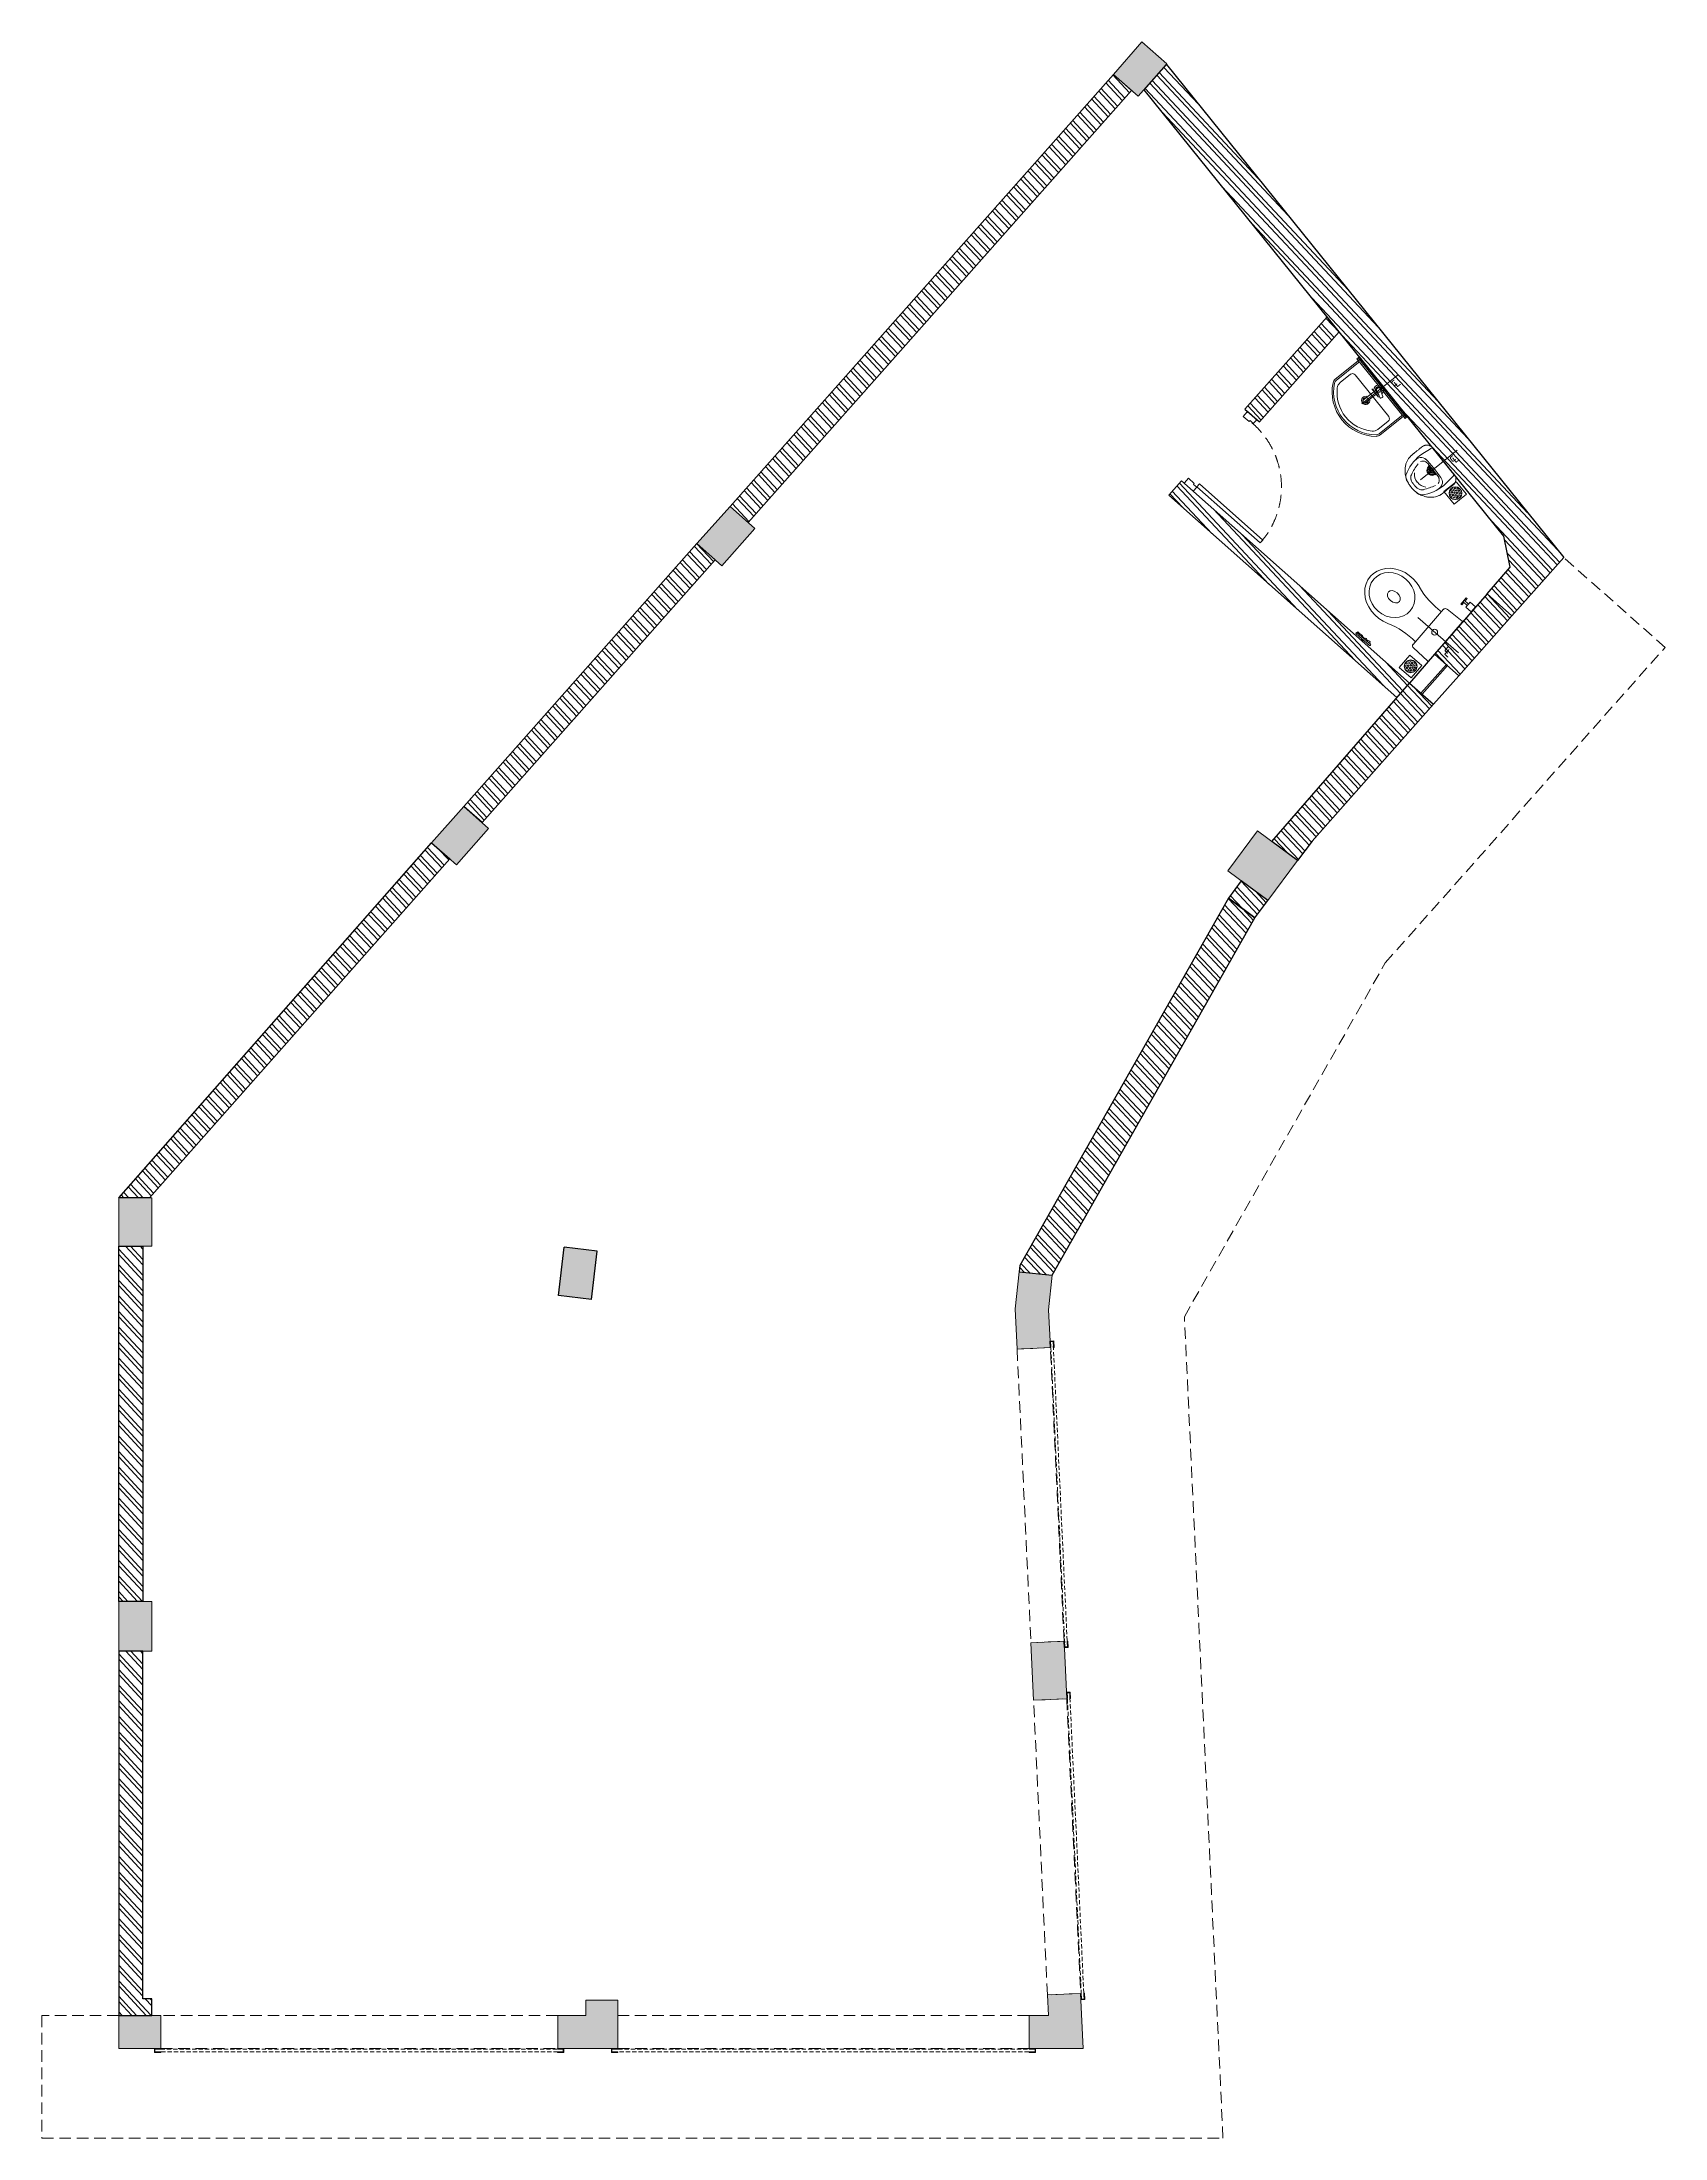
# Model space of a CAD drawing. Header units: feet. Extents: x -9241 to 3459, y 0 to 16407.
import ezdxf

# ---------------------------------------------------------------- set-up
doc = ezdxf.new("R2010")
doc.units = ezdxf.units.FT
doc.header["$LTSCALE"] = 33
doc.header["$MEASUREMENT"] = 0
for name, pattern in [('a_p6_plan_L18$0$HIDDEN', [0.375, 0.25, -0.125]), ('CENTER', [2, 1.25, -0.25, 0.25, -0.25]), ('DOT2', [0.125, 0, -0.125]), ('HIDDEN', [9.525, 6.35, -3.175]), ('HIDDEN2', [4.7625, 3.175, -1.5875]), ('HIDDENX2', [0.75, 0.5, -0.25])]:
    doc.linetypes.add(name, pattern=pattern)
for name, color, linetype, lineweight in [('A-shutter', 8, 'Continuous', 18), ('beam', 90, 'Continuous', 9), ('centerline-toilets', 2, 'CENTER', 13), ('Column', 243, 'Continuous', 9), ('Door', 2, 'Continuous', 13), ('ele', 252, 'Continuous', 13), ('Fhitting', 152, 'Continuous', 30), ('LENS-DOOR', 34, 'Continuous', 20), ('LN-HATCH', 251, 'Continuous', 0), ('Mirror', 150, 'Continuous', 20), ('Panelling', 65, 'Continuous', 18), ('PARTITION', 22, 'Continuous', 30), ('rolling shutter', 1, 'Continuous', 5), ('Toilet', 5, 'Continuous', 9)]:
    doc.layers.add(name, color=color, linetype=linetype, lineweight=lineweight)
doc.layers.add('A-WALL', color=1, linetype='Continuous')
doc.layers.add('window', color=140, linetype='Continuous')
doc.styles.get("Standard").update_dxf_attribs({"font": 'GILC____.TTF'})

# ---------------------------------------------------------------- blocks, each defined once
blk = doc.blocks.new('*U8')
at = {"layer": 'A-shutter', "color": 5, "ltscale": 10}
for points in [[(41039835, -1561539), (41039835, -1561544), (41039790, -1561544), (41039790, -1561564), (41039835, -1561564), (41039835, -1561569), (41039785, -1561569), (41039785, -1561539)], [(41043055, -1561539), (41043055, -1561544), (41043100, -1561544), (41043100, -1561564), (41043055, -1561564), (41043055, -1561569), (41043105, -1561569), (41043105, -1561539)]]:
    blk.add_lwpolyline(points, close=True, dxfattribs=at)
at = {"layer": 'A-shutter', "color": 5, "linetype": 'HIDDENX2', "ltscale": 2}
blk.add_lwpolyline([(41039790, -1561544), (41039790, -1561564), (41043100, -1561564), (41043100, -1561544)], close=True, dxfattribs=at)
blk = doc.blocks.new('*U9')
at = {"layer": 'A-shutter', "color": 5, "ltscale": 10}
for points in [[(41039950, -1561539), (41039950, -1561544), (41039905, -1561544), (41039905, -1561564), (41039950, -1561564), (41039950, -1561569), (41039900, -1561569), (41039900, -1561539)], [(41043055, -1561539), (41043055, -1561544), (41043100, -1561544), (41043100, -1561564), (41043055, -1561564), (41043055, -1561569), (41043105, -1561569), (41043105, -1561539)]]:
    blk.add_lwpolyline(points, close=True, dxfattribs=at)
at = {"layer": 'A-shutter', "color": 5, "linetype": 'HIDDENX2', "ltscale": 2}
blk.add_lwpolyline([(41039905, -1561544), (41039905, -1561564), (41043100, -1561564), (41043100, -1561544)], close=True, dxfattribs=at)
blk = doc.blocks.new('*U10')
at = {"layer": 'A-shutter', "color": 5, "ltscale": 10}
for points in [[(41039950, -1561539), (41039950, -1561544), (41039905, -1561544), (41039905, -1561564), (41039950, -1561564), (41039950, -1561569), (41039900, -1561569), (41039900, -1561539)], [(41042260, -1561539), (41042260, -1561544), (41042305, -1561544), (41042305, -1561564), (41042260, -1561564), (41042260, -1561569), (41042310, -1561569), (41042310, -1561539)]]:
    blk.add_lwpolyline(points, close=True, dxfattribs=at)
at = {"layer": 'A-shutter', "color": 5, "linetype": 'HIDDENX2', "ltscale": 2}
blk.add_lwpolyline([(41039905, -1561544), (41039905, -1561564), (41042305, -1561564), (41042305, -1561544)], close=True, dxfattribs=at)
blk = doc.blocks.new('*U11')
at = {"layer": 'A-shutter', "color": 5, "ltscale": 10}
for points in [[(41039950, -1561539), (41039950, -1561544), (41039905, -1561544), (41039905, -1561564), (41039950, -1561564), (41039950, -1561569), (41039900, -1561569), (41039900, -1561539)], [(41042251, -1561539), (41042251, -1561544), (41042296, -1561544), (41042296, -1561564), (41042251, -1561564), (41042251, -1561569), (41042301, -1561569), (41042301, -1561539)]]:
    blk.add_lwpolyline(points, close=True, dxfattribs=at)
at = {"layer": 'A-shutter', "color": 5, "linetype": 'HIDDENX2', "ltscale": 2}
blk.add_lwpolyline([(41039905, -1561544), (41039905, -1561564), (41042296, -1561564), (41042296, -1561544)], close=True, dxfattribs=at)
blk = doc.blocks.new('Wash Basin')
at = {"layer": 'PARTITION', "lineweight": 9}
h = blk.add_hatch(dxfattribs=at)
h.set_pattern_fill('ANSI38', color=256, scale=70, angle=990, style=0, double=1)
h.set_pattern_definition([(315, (-62.738, -33.325), (6.18718, 6.18718), []), (45, (-62.738, -33.325), (6.18718, 18.56155), [21.875, -13.125])])
h.paths.add_polyline_path([(302, -22), (-298, -22), (-298, -34), (302, -34)])
at = {"layer": 'centerline-toilets', "linetype": 'HIDDEN', "ltscale": 10}
blk.add_line((0, -238), (0, 130), dxfattribs=at)
at = {"layer": 'Mirror', "ltscale": 0.5}
blk.add_lwpolyline([(-298, -34), (-298, -46), (302, -46), (302, -34)], close=True, dxfattribs=at)
at = {"layer": 'Panelling', "lineweight": 9}
blk.add_lwpolyline([(-298, -22), (-298, -34), (302, -34), (302, -22)], close=True, dxfattribs=at)
at = {"layer": 'Toilet', "ltscale": 100}
for p, q in [((-280, -32), (-280, -278)), ((-270, -22), (270, -22)), ((-268, -55), (-268, -278)), ((-258, -45), (258, -45)), ((-15, -89), (-15, -208)), ((11, -208), (11, -89)), ((268, -55), (268, -278)), ((280, -32), (280, -278))]:
    blk.add_line(p, q, dxfattribs=at)
blk.add_lwpolyline([(-235, -264, 0.191896), (-217, -309, 0.420236), (217, -309, 0.191896), (235, -264), (235, -161, 0.414214), (210, -136), (-210, -136, 0.414214), (-235, -161)], format="xyb", close=True, dxfattribs=at)
blk.add_lwpolyline([(41, -103), (-41, -103)], dxfattribs=at)
blk.add_lwpolyline([(23, -62), (58, -74, -0.414214), (61, -81), (58, -93, -0.414214), (50, -96), (16, -85)], format="xyb", dxfattribs=at)
for centre, radius in [((-2, -67), 17.5), ((-2, -197), 22.5)]:
    blk.add_circle(centre, radius, dxfattribs=at)
for centre, radius, start, end in [((-270, -32), 10, 90, 180), ((-258, -55), 10, 90, 180), ((258, -55), 10, 0, 90), ((270, -32), 10, 0, 90), ((-230, -278), 50, 180, 218.4461), ((0, -89), 348, 219.2826, 320.7174), ((-230, -278), 38, 180, 218.4461), ((0, -89), 336, 219.313, 320.687), ((-2, -197), 32.1, 113.0898, 66.246), ((-2, -197), 20.5, 128.0403, 237.2899), ((-2, -197), 20.5, 304.4733, 50.7332), ((230, -278), 38, 321.5539, 0), ((230, -278), 50, 321.5539, 0)]:
    blk.add_arc(centre, radius, start, end, dxfattribs=at)
for centre, major_axis, start_param, end_param in [((-2, -67), (0, 38.3), 4.720493, 9.081982), ((-2, -67), (-0.2, -25.6), 1.769108, 7.074098), ((-2, -67), (0, 38.3), 3.484555, 4.083576), ((-2, -208), (-9.04, 9.04), 0.785398, 3.926991)]:
    blk.add_ellipse(centre, major_axis=major_axis, ratio=1, start_param=start_param, end_param=end_param, dxfattribs=at)
at = {"layer": 'centerline-toilets', "linetype": 'DOT2', "insert": (33, 62), "char_height": 75, "width": 495.83, "attachment_point": 5, "rotation": 90}
blk.add_mtext('{\\fISOCPEUR|b0|i0|c0|p34;℄}', dxfattribs=at)
blk = doc.blocks.new('DLF-RSP-AR-CD-DWG-4DT-3113$0$X-TYPICAL TOILET UPPER FLOORS - 02$0$urinals')
at = {"layer": 'Toilet'}
for p, q in [((0, -16), (0, 8)), ((-46, -115), (46, -115)), ((0, -105), (0, -161))]:
    blk.add_line(p, q, dxfattribs=at)
blk.add_lwpolyline([(135, 0), (-135, 0, 0.036949), (-150, -116, 0.138094), (-100, -297, 0.221721), (-52, -318, 0.062656), (0, -325, 0.062656), (52, -318, 0.221721), (100, -297, 0.138094), (150, -116, 0.036949)], format="xyb", close=True, dxfattribs=at)
for centre, radius, start, end in [((-91, -153), 53.8, 148.4868, 188.6401), ((-94, -145), 47.1, 93.3708, 154.4824), ((-71, -150), 40.2, 106.7016, 169.725), ((3, -1238), 1145, 90.1625, 95.0265), ((-51, -225), 119, 89.5454, 105.8857), ((0, -996), 891, 89.9918, 93.182), ((0, -115), 40, 167.428, 12.572), ((0, -115), 33, 164.1814, 15.8186), ((0, -115), 32, 163.6049, 16.3951), ((0, -115), 22.6, 155.6653, 24.3347), ((0, -115), 14.7, 139.9109, 40.0891), ((-3, -1238), 1145, 84.9735, 89.8375), ((0, -996), 891, 86.818, 90.0082), ((51, -225), 119, 74.1143, 90.4546), ((71, -150), 40.2, 10.275, 73.2984), ((94, -145), 47.1, 25.5176, 86.6292), ((91, -153), 53.8, 351.3599, 31.5132), ((414, -38), 538, 193.994, 204.5632), ((-30, -241), 50, 204.5632, 250.4606), ((-2, -165), 97.6, 225, 270.9552), ((-2, -161), 135, 250.4606, 270.6492), ((2, -165), 97.6, 269.0448, 315), ((2, -161), 135, 269.3508, 289.5394), ((30, -241), 50, 289.5394, 335.4368), ((-414, -38), 538, 335.4368, 346.006)]:
    blk.add_arc(centre, radius, start, end, dxfattribs=at)
blk.add_open_spline([(135, 0), (105, 0), (76, 0), (-13, 0), (-73, 0), (-133, 0), (-133, 0), (-134, 0), (-134, 0), (-135, 0), (-135, 0), (-135, 0), (-135, 0), (-135, 0), (-135, 0), (-135, 0), (-135, 0), (-135, 0), (-135, 0), (-135, 0), (-135, 0), (-135, 0), (-135, 0), (-136, 0), (-136, 0), (-136, 0), (-137, 0), (-138, 0), (-138, 0), (-141, 0), (-142, 0), (-146, -1), (-149, -2), (-155, -3), (-158, -5), (-163, -7), (-166, -9), (-171, -13), (-173, -15), (-178, -19), (-180, -22), (-184, -27), (-185, -29), (-188, -35), (-189, -38), (-191, -43), (-191, -46), (-192, -50), (-192, -51), (-192, -52), (-192, -54), (-193, -56), (-193, -56), (-193, -57), (-193, -57), (-193, -57), (-193, -57), (-193, -57), (-193, -57), (-193, -57), (-193, -57), (-193, -58), (-193, -58), (-193, -58), (-193, -58), (-193, -58), (-193, -58), (-193, -58), (-193, -59), (-193, -59), (-193, -60), (-193, -61), (-193, -62), (-193, -65), (-193, -66), (-193, -72), (-193, -75), (-193, -86), (-193, -93), (-193, -114), (-193, -128), (-193, -146), (-193, -145), (-193, -149), (-193, -150), (-193, -154), (-193, -156), (-193, -159), (-193, -159), (-193, -159), (-193, -159), (-193, -160), (-193, -160), (-193, -160), (-193, -160), (-193, -160), (-193, -160), (-193, -160), (-193, -160), (-193, -160), (-193, -160), (-193, -160), (-193, -161), (-193, -161), (-193, -161), (-193, -162), (-193, -162), (-192, -164), (-192, -165), (-192, -168), (-192, -170), (-192, -176), (-191, -180), (-189, -191), (-188, -198), (-183, -212), (-180, -219), (-173, -233), (-169, -240), (-159, -253), (-154, -259), (-142, -271), (-136, -277), (-123, -287), (-115, -292), (-101, -301), (-93, -305), (-77, -311), (-69, -314), (-53, -319), (-44, -321), (-28, -323), (-20, -324), (-9, -325), (-7, -325), (-3, -325), (-1, -325), (2, -325), (4, -325), (8, -325), (11, -325), (21, -324), (27, -323), (42, -321), (50, -319), (67, -315), (75, -312), (92, -305), (100, -301), (115, -292), (123, -288), (136, -277), (143, -271), (155, -259), (160, -252), (170, -238), (174, -231), (181, -217), (184, -210), (188, -195), (190, -188), (191, -179), (191, -178), (192, -174), (192, -171), (192, -168), (192, -167), (192, -164), (192, -162), (192, -160), (192, -160), (192, -160), (192, -160), (192, -160), (192, -159), (192, -159), (192, -159), (192, -158), (192, -157), (192, -156), (192, -155), (192, -152), (192, -150), (192, -143), (192, -144), (192, -132), (192, -124), (192, -99), (192, -82), (192, -65), (192, -64), (192, -62), (192, -60), (192, -58), (192, -58), (192, -57), (192, -57), (192, -57), (192, -57), (192, -57), (192, -57), (192, -57), (192, -57), (192, -57), (192, -57), (192, -56), (192, -56), (192, -55), (192, -55), (192, -53), (192, -52), (192, -48), (191, -46), (190, -40), (189, -37), (186, -31), (184, -28), (180, -22), (178, -19), (173, -14), (170, -12), (164, -8), (161, -6), (155, -3), (151, -2), (145, -1), (142, 0), (137, 0), (136, 0), (135, 0)], degree=3, knots=[0, 0, 0, 0, 0.329607, 0.329607, 0.988822, 0.988822, 0.996691, 0.996691, 0.998638, 0.998638, 0.99992, 0.99992, 1.000227, 1.000227, 1.000534, 1.000534, 1.001148, 1.001148, 1.002375, 1.002375, 1.00483, 1.00483, 1.009739, 1.009739, 1.019558, 1.019558, 1.039196, 1.039196, 1.078472, 1.078472, 1.157024, 1.157024, 1.314128, 1.314128, 1.471232, 1.471232, 1.628335, 1.628335, 1.785439, 1.785439, 1.942543, 1.942543, 2.099647, 2.099647, 2.256751, 2.256751, 2.413855, 2.413855, 2.450944, 2.450944, 2.525122, 2.525122, 2.556641, 2.556641, 2.563699, 2.563699, 2.567479, 2.567479, 2.57001, 2.57001, 2.570783, 2.570783, 2.572328, 2.572328, 2.573873, 2.573873, 2.576964, 2.576964, 2.583145, 2.583145, 2.595507, 2.595507, 2.620232, 2.620232, 2.669681, 2.669681, 2.76858, 2.76858, 2.966376, 2.966376, 3.36197, 3.36197, 3.45996, 3.45996, 3.491387, 3.491387, 3.554241, 3.554241, 3.562213, 3.562213, 3.566829, 3.566829, 3.570018, 3.570018, 3.570684, 3.570684, 3.571294, 3.571294, 3.571904, 3.571904, 3.573124, 3.573124, 3.575564, 3.575564, 3.580444, 3.580444, 3.590203, 3.590203, 3.609723, 3.609723, 3.648762, 3.648762, 3.72684, 3.72684, 3.861362, 3.861362, 3.995884, 3.995884, 4.130406, 4.130406, 4.264928, 4.264928, 4.39945, 4.39945, 4.533972, 4.533972, 4.668494, 4.668494, 4.803016, 4.803016, 4.937539, 4.937539, 5.072061, 5.072061, 5.118026, 5.118026, 5.144558, 5.144558, 5.17109, 5.17109, 5.224154, 5.224154, 5.330281, 5.330281, 5.468863, 5.468863, 5.607445, 5.607445, 5.746027, 5.746027, 5.884609, 5.884609, 6.023191, 6.023191, 6.161773, 6.161773, 6.300355, 6.300355, 6.438937, 6.438937, 6.577519, 6.577519, 6.602876, 6.602876, 6.653589, 6.653589, 6.673028, 6.673028, 6.711906, 6.711906, 6.713712, 6.713712, 6.715518, 6.715518, 6.719129, 6.719129, 6.726351, 6.726351, 6.740796, 6.740796, 6.769686, 6.769686, 6.827466, 6.827466, 6.943027, 6.943027, 7.174147, 7.174147, 7.636387, 7.636387, 7.659394, 7.659394, 7.705407, 7.705407, 7.71212, 7.71212, 7.713128, 7.713128, 7.714137, 7.714137, 7.716153, 7.716153, 7.720185, 7.720185, 7.728249, 7.728249, 7.744378, 7.744378, 7.776636, 7.776636, 7.841152, 7.841152, 7.970184, 7.970184, 8.14844, 8.14844, 8.326696, 8.326696, 8.504953, 8.504953, 8.683209, 8.683209, 8.861465, 8.861465, 9.039722, 9.039722, 9.217978, 9.217978, 9.283185, 9.283185, 9.283185, 9.283185], dxfattribs=at)
blk = doc.blocks.new('jALI')
at = {"layer": 'Toilet', "ltscale": 5}
h = blk.add_hatch(dxfattribs=at)
h.set_pattern_fill('HEX', color=256, scale=50, angle=135, double=1)
h.set_pattern_definition([(135, (-344825.863, 460708.187), (-7.65465545, -7.65465545), [6.25, -12.5]), (255, (-344825.863, 460708.187), (10.4564538, -2.80179835), [6.25, -12.5]), (195, (-344830.282, 460712.606), (2.80179835, -10.4564538), [6.25, -12.5])])
edge = h.paths.add_edge_path()
edge.add_arc((-393188, 163648), 50, -90, 270)
blk.add_lwpolyline([(-393250, 163582), (-393126, 163582), (-393126, 163709), (-393250, 163709)], close=True, dxfattribs=at)
blk.add_circle((-393188, 163648), 50, dxfattribs=at)
blk = doc.blocks.new('Urinal')
at = {"layer": 'centerline-toilets', "linetype": 'HIDDEN', "ltscale": 10}
blk.add_line((0, 231), (0, -137), dxfattribs=at)
at = {"layer": 'Fhitting', "lineweight": 0, "ltscale": 0.5, "rotation": 180}
blk.add_blockref('DLF-RSP-AR-CD-DWG-4DT-3113$0$X-TYPICAL TOILET UPPER FLOORS - 02$0$urinals', (0, 0), dxfattribs=at)
at = {"layer": 'Fhitting', "lineweight": 0, "ltscale": 0.5, "xscale": -1, "rotation": 90}
blk.add_blockref('jALI', (163394, -393104), dxfattribs=at)
at = {"layer": 'centerline-toilets', "linetype": 'DOT2', "insert": (-31, -69), "char_height": 75, "width": 495.83, "attachment_point": 5, "rotation": 270}
blk.add_mtext('{\\fISOCPEUR|b0|i0|c0|p34;℄}', dxfattribs=at)
blk = doc.blocks.new('WC')
at = {"layer": 'centerline-toilets', "linetype": 'HIDDEN', "ltscale": 10}
blk.add_line((0, 286), (0, -135), dxfattribs=at)
at = {"layer": 'Toilet'}
for p, q in [((-419, 507), (-425, 507)), ((-425, 507), (-425, 489)), ((-419, 507), (-419, 489)), ((-419, 504), (-413, 504)), ((-413, 567), (-413, 429)), ((-401, 567), (-401, 429)), ((-419, 489), (-425, 489)), ((-419, 492), (-413, 492)), ((181, 177), (-183, 177)), ((-206, 6), (-202, 157)), ((-200, 0), (200, 0)), ((206, 6), (200, 157))]:
    blk.add_line(p, q, dxfattribs=at)
at = {"layer": 'Toilet', "ltscale": 100}
for p, q in [((366, 103), (300, 103)), ((300, 92), (300, 103)), ((326, 92), (300, 92)), ((307, 0), (307, 57)), ((359, 57), (307, 57)), ((326, 103), (326, 57)), ((340, 103), (340, 57)), ((366, 92), (340, 92)), ((359, 57), (359, 0)), ((366, 92), (366, 103)), ((359, 0), (307, 0))]:
    blk.add_line(p, q, dxfattribs=at)
at = {"layer": 'Toilet'}
blk.add_circle((0, 112), 22.9, dxfattribs=at)
for centre, radius, start, end in [((-407, 567), 6, 0, 180), ((-407, 429), 6, 180, 0), ((-776, 231), 622, 354.997, 19.0619), ((776, 226), 623, 160.5196, 184.5617), ((-182, 158), 19.3, 90.3509, 180.8981), ((180, 158), 19.3, 359.1019, 89.6491), ((-200, 6), 5.72, 177.9546, 270), ((200, 6), 5.72, 270, 2.0454)]:
    blk.add_arc(centre, radius, start, end, dxfattribs=at)
at = {"layer": 'Toilet', "extrusion": (0, 0, -1)}
for centre, major_axis, ratio, start_param, end_param in [((0, 534), (0, -245), 0.842028, 7.436326, 11.41323), ((0, 535), (0, -57.2), 0.7, 1.570796326794896, 7.853981633974482)]:
    blk.add_ellipse(centre, major_axis=major_axis, ratio=ratio, start_param=start_param, end_param=end_param, dxfattribs=at)
blk.add_ellipse((0, 555), major_axis=(0, -189), ratio=0.878788, dxfattribs=at)
at = {"layer": 'Toilet'}
blk.add_open_spline([(-401, 441), (-397, 441), (-384, 439), (-389, 459), (-396, 480), (-386, 478), (-386, 491), (-403, 487), (-385, 532), (-396, 547), (-391, 570), (-397, 569), (-401, 568)], degree=3, knots=[0, 0, 0, 0, 9.744972, 33.823887, 47.583551, 49.497915, 60.560502, 63.822284, 93.508019, 135.756925, 141.904352, 150.301906, 150.301906, 150.301906, 150.301906], dxfattribs=at)
at = {"layer": 'Fhitting', "lineweight": 0, "ltscale": 0.5, "rotation": 270}
blk.add_blockref('jALI', (-163973, -393109), dxfattribs=at)
at = {"layer": 'centerline-toilets', "linetype": 'DOT2', "insert": (-36, -57), "char_height": 85.83, "width": 567.4, "attachment_point": 5, "rotation": 270}
blk.add_mtext('{\\fISOCPEUR|b0|i0|c0|p34;℄}', dxfattribs=at)
blk = doc.blocks.new('*U12')
at = {"layer": 'LENS-DOOR'}
for p, q in [((547492, 1778574), (547492, 1779235)), ((547523, 1779235), (547492, 1779235)), ((547523, 1779235), (547523, 1778574)), ((547447, 1778569), (547452, 1778569)), ((547447, 1778484), (547447, 1778569)), ((547452, 1778574), (547489, 1778574)), ((547452, 1778569), (547452, 1778574)), ((547489, 1778540), (547489, 1778574)), ((547489, 1778540), (547499, 1778540)), ((547523, 1778574), (547492, 1778574)), ((547499, 1778479), (547499, 1778540)), ((548145, 1778479), (548145, 1778540)), ((548156, 1778540), (548145, 1778540)), ((548192, 1778574), (548156, 1778574)), ((548156, 1778540), (548156, 1778574)), ((548192, 1778569), (548192, 1778574)), ((548197, 1778569), (548192, 1778569)), ((548197, 1778484), (548197, 1778569)), ((547447, 1778484), (547452, 1778484)), ((547452, 1778479), (547452, 1778484)), ((547452, 1778479), (547499, 1778479)), ((548192, 1778479), (548145, 1778479)), ((548192, 1778479), (548192, 1778484)), ((548197, 1778484), (548192, 1778484))]:
    blk.add_line(p, q, dxfattribs=at)
at = {"layer": 'LENS-DOOR', "color": 7, "linetype": 'HIDDEN2', "extrusion": (0, 0, -1)}
blk.add_ellipse((547492, 1778574), major_axis=(661, 0), ratio=1, start_param=-1.570791, end_param=0.051209, dxfattribs=at)

msp = doc.modelspace()

# ---------------------------------------------------------------- hatches: boundary and pattern name
at = {"layer": 'Column'}
h = msp.add_hatch(color=8, dxfattribs=at)
h.dxf.hatch_style = 1
h.paths.add_polyline_path([(-8311, 960), (-8641, 960), (-8641, 700), (-8311, 700)])
h.paths.add_polyline_path([(-4736, 1080), (-4736, 700), (-5206, 700), (-5206, 960), (-4986, 960), (-4986, 1080)])
h.paths.add_polyline_path([(-1094, 700), (-1114, 1132), (-1374, 1120), (-1366, 960), (-1516, 960), (-1516, 700)])
h.paths.add_polyline_path([(-1503, 3877), (-1244, 3889), (-1223, 3439), (-1482, 3427)])
h.paths.add_polyline_path([(-8641, 4200), (-8381, 4200), (-8381, 3810), (-8641, 3810)])
h.paths.add_polyline_path([(-5155, 6972), (-4896, 6941), (-4941, 6564), (-5200, 6595)])
h.paths.add_polyline_path([(-1595, 6780), (-1626, 6490), (-1611, 6175), (-1351, 6188), (-1365, 6483), (-1337, 6753)])
h.paths.add_polyline_path([(-8641, 7360), (-8381, 7360), (-8381, 6980), (-8641, 6980)])
h.paths.add_polyline_path([(-6192, 10138), (-5940, 10422), (-5746, 10250), (-5998, 9965)])
h.paths.add_polyline_path([(-4116, 12480), (-3857, 12771), (-3662, 12599), (-3921, 12307)])
h.paths.add_polyline_path([(271, 10232), (584, 9999), (352, 9686), (39, 9919)])
h.paths.add_polyline_path([(-858, 16153), (-634, 16407), (-439, 16234), (-664, 15981)])
at = {"layer": 'LN-HATCH'}
h = msp.add_hatch(dxfattribs=at)
h.set_pattern_fill('ANSI32', color=256, scale=222, angle=88.11)
h.paths.add_polyline_path([(143, 9841), (42, 9705), (250, 9550), (352, 9686)])
h.paths.add_polyline_path([(1647, 11222), (698, 10152), (584, 9999), (383, 10149), (1460, 11388)])
h.paths.add_polyline_path([(-442, 16230), (2666, 12371), (2261, 11914), (2067, 12087), (2248, 12295), (2198, 12538), (-617, 16033)])
h.paths.add_polyline_path([(2067, 12087), (1656, 11614), (1846, 11446), (2261, 11914)])
h.paths.add_polyline_path([(-3857, 12771), (-858, 16153), (-716, 16027), (-3715, 12645)])
h.paths.add_polyline_path([(-5940, 10422), (-4116, 12480), (-3974, 12354), (-5798, 10296)])
h.paths.add_polyline_path([(-8641, 7360), (-6192, 10138), (-6050, 10012), (-8401, 7360)])
h.paths.add_polyline_path([(-8451, 4200), (-8641, 4200), (-8641, 6980), (-8451, 6980)])
h.paths.add_polyline_path([(-8381, 1090), (-8451, 1090), (-8451, 3810), (-8641, 3810), (-8641, 960), (-8381, 960)])
h = msp.add_hatch(dxfattribs=at)
h.set_pattern_fill('ANSI32', color=256, scale=222, angle=88.11)
h.paths.add_polyline_path([(285, 13433), (909, 14137), (814, 14256), (172, 13532)])
h.paths.add_polyline_path([(1459, 11388), (-325, 12971), (-425, 12859), (1361, 11275)])
h = msp.add_hatch(dxfattribs=at)
h.set_pattern_fill('ANSI32', color=256, scale=222, angle=88.11)
h.paths.add_polyline_path([(-1337, 6753), (250, 9550), (42, 9705), (-1590, 6829), (-1595, 6780)])

# ---------------------------------------------------------------- linework, layer by layer
at = {"layer": 'A-WALL'}
for p, q in [((-5200, 6595), (-5155, 6972)), ((-4896, 6941), (-5155, 6972)), ((-4941, 6564), (-4896, 6941)), ((-4941, 6564), (-5200, 6595))]:
    msp.add_line(p, q, dxfattribs=at)
for points in [[(-3857, 12771), (-858, 16153), (-716, 16027), (-3715, 12645)], [(-442, 16230), (2666, 12371), (2261, 11914), (2067, 12087), (2248, 12295), (2198, 12538), (-617, 16033)], [(285, 13433), (909, 14137), (814, 14256), (172, 13532)], [(1459, 11388), (-325, 12971), (-425, 12859), (1361, 11275)], [(-5940, 10422), (-4116, 12480), (-3974, 12354), (-5798, 10296)], [(2067, 12087), (1656, 11614), (1846, 11446), (2261, 11914)], [(1647, 11222), (698, 10152), (584, 9999), (383, 10149), (1460, 11388)], [(-8641, 7360), (-6192, 10138), (-6050, 10012), (-8401, 7360)], [(-1337, 6753), (250, 9550), (42, 9705), (-1590, 6829), (-1595, 6780)], [(143, 9841), (42, 9705), (250, 9550), (352, 9686)], [(-8451, 4200), (-8641, 4200), (-8641, 6980), (-8451, 6980)], [(-8381, 1090), (-8451, 1090), (-8451, 3810), (-8641, 3810), (-8641, 960), (-8381, 960)]]:
    msp.add_lwpolyline(points, close=True, dxfattribs=at)
at = {"layer": 'beam', "linetype": 'a_p6_plan_L18$0$HIDDEN', "lineweight": 5, "ltscale": 11}
msp.add_line((-8641, 960), (-9241, 960), dxfattribs=at)
for points in [[(-302, 6429), (1270, 9199), (3459, 11667), (2666, 12371)], [(-9241, 960), (-9241, 0), (0, 0), (-302, 6429)]]:
    msp.add_lwpolyline(points, dxfattribs=at)
for points in [[(-1244, 3889), (-1351, 6188), (-1611, 6175), (-1503, 3877)], [(-1374, 1120), (-1482, 3427), (-1223, 3439), (-1114, 1132)], [(-5206, 960), (-8311, 960), (-8311, 700), (-5206, 700)], [(-1516, 960), (-4736, 960), (-4736, 700), (-1516, 700)]]:
    msp.add_lwpolyline(points, close=True, dxfattribs=at)
at = {"layer": 'Column'}
for points in [[(-858, 16153), (-634, 16407), (-439, 16234), (-664, 15981)], [(-4116, 12480), (-3857, 12771), (-3662, 12599), (-3921, 12307)], [(-6192, 10138), (-5940, 10422), (-5746, 10250), (-5998, 9965)], [(271, 10232), (584, 9999), (352, 9686), (39, 9919)], [(-8641, 7360), (-8381, 7360), (-8381, 6980), (-8641, 6980)], [(-5155, 6972), (-4896, 6941), (-4941, 6564), (-5200, 6595)], [(-1595, 6780), (-1626, 6490), (-1611, 6175), (-1351, 6188), (-1365, 6483), (-1337, 6753)], [(-8641, 4200), (-8381, 4200), (-8381, 3810), (-8641, 3810)], [(-1503, 3877), (-1244, 3889), (-1223, 3439), (-1482, 3427)], [(-4736, 1080), (-4736, 700), (-5206, 700), (-5206, 960), (-4986, 960), (-4986, 1080)], [(-1094, 700), (-1114, 1132), (-1374, 1120), (-1366, 960), (-1516, 960), (-1516, 700)], [(-8311, 960), (-8641, 960), (-8641, 700), (-8311, 700)]]:
    msp.add_lwpolyline(points, close=True, dxfattribs=at)
at = {"layer": 'window'}
for points in [[(1656, 11614), (1460, 11388), (1647, 11222), (1846, 11446)], [(1549, 11309), (1558, 11301), (1757, 11525), (1748, 11533)]]:
    msp.add_lwpolyline(points, close=True, dxfattribs=at)

# ---------------------------------------------------------------- block references
at = {"layer": 'Door', "xscale": -1, "rotation": 228.4271952148867}
msp.add_blockref('*U12', (-1694078, 783548), dxfattribs=at)
at = {"layer": 'ele', "color": 0, "lineweight": -2}
for name, p, rotation in [('Wash Basin', (1271, 13723), 308.8480376097745), ('Urinal', (1725, 13125), 128.8480376097745), ('WC', (1741, 11713), 49.00772499277525)]:
    msp.add_blockref(name, p, dxfattribs=dict(at, rotation=rotation))
at = {"layer": 'rolling shutter', "color": 2, "rotation": 92.6861815062289}
for name, p in [('*U11', (362292, -41064149)), ('*U10', (362422, -41066906))]:
    msp.add_blockref(name, p, dxfattribs=at)
at = {"layer": 'rolling shutter', "color": 2}
msp.add_blockref('*U9', (-41048262, 1562239), dxfattribs=at)
at = {"layer": 'rolling shutter', "color": 2, "xscale": -1}
msp.add_blockref('*U8', (41038319, 1562239), dxfattribs=at)

doc.saveas('drawing.dxf')
